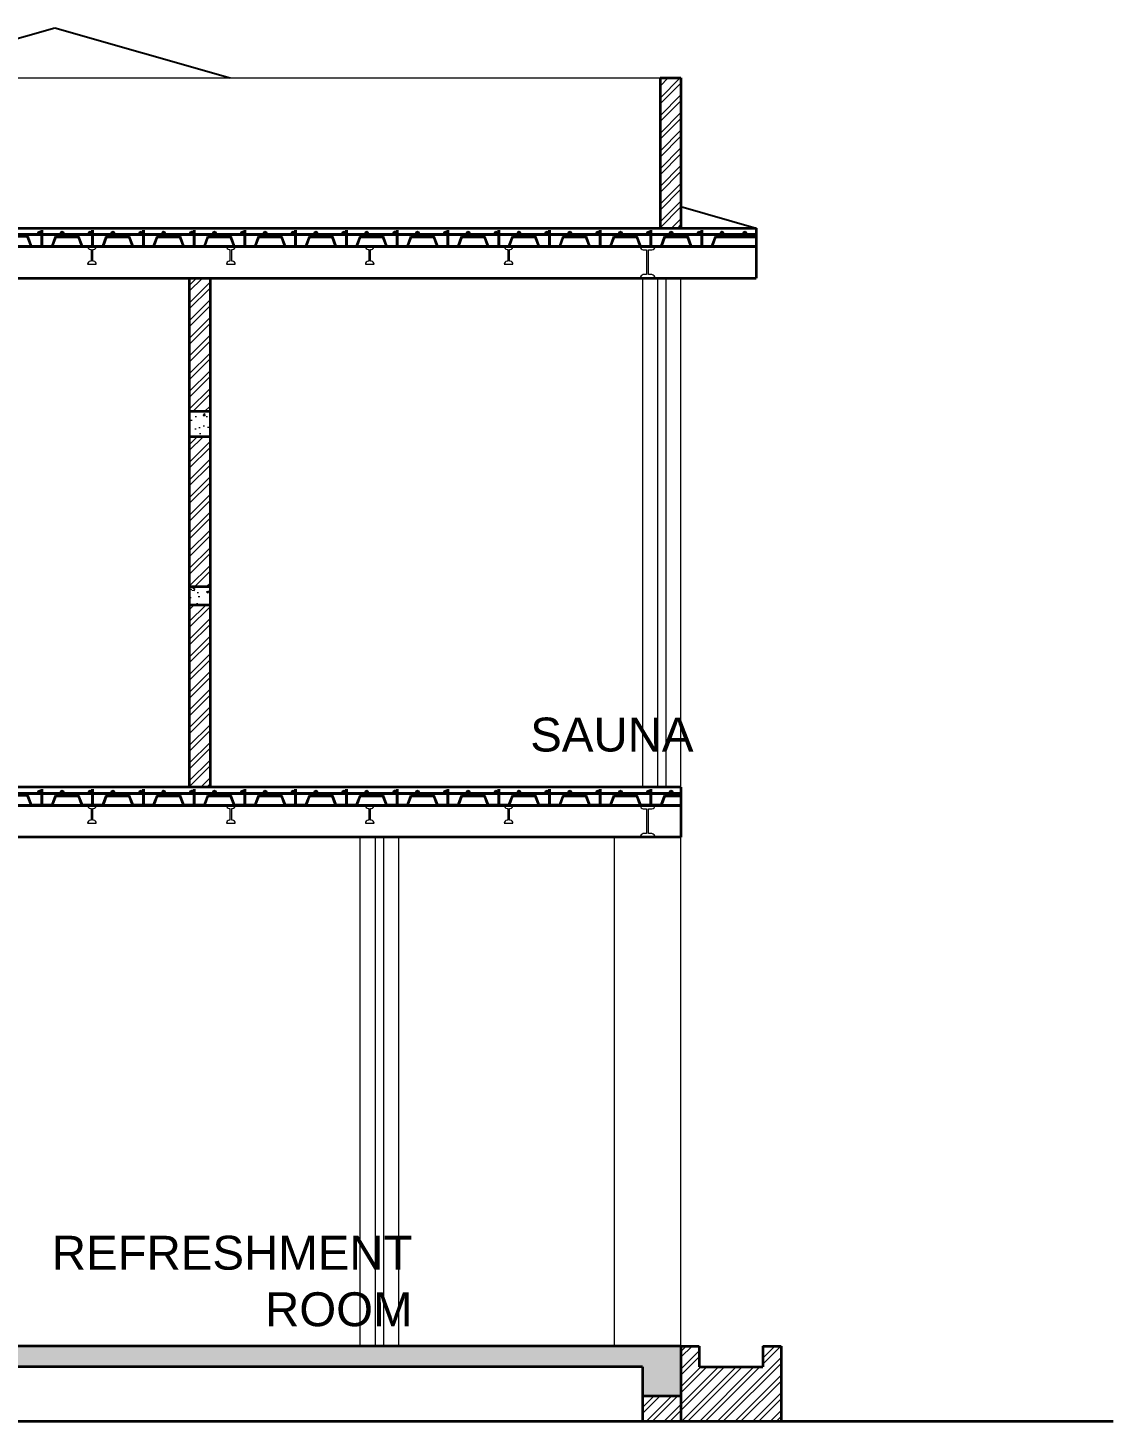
# Model space of a CAD drawing. Header units: millimetres. Extents: x 19543921 to 20171754, y -3528062 to -3222959.
# Drawn here: x 19625583 to 19632084, y -3308421 to -3300071 of the extents above; entities that cross this region are included whole.
import ezdxf

# ---------------------------------------------------------------- set-up
doc = ezdxf.new("R2010")
doc.units = ezdxf.units.MM
doc.header["$MEASUREMENT"] = 0
for name, color, linetype, lineweight in [('Dimension', 4, 'Continuous', 9), ('ele 2', 105, 'Continuous', 25), ('HACTH', 9, 'Continuous', 9), ('plate', 8, 'Continuous', 30), ('S-Trench', 47, 'Continuous', 40), ('SLAB SECTION', 253, 'Continuous', 40), ('Staircase', 6, 'Continuous', 13), ('steel post', 6, 'Continuous', 20), ('text', 142, 'Continuous', 9), ('wall', 1, 'Continuous', 35), ('Windows', 4, 'Continuous', 13)]:
    doc.layers.add(name, color=color, linetype=linetype, lineweight=lineweight)
doc.styles.add('ARAIL', font='arial.ttf')
pattern_1 = [(50, (-89478.37, -20090.48), (143.4520365, -12.550427), [15, -165]), (355, (-89478.37, -20090.48), (-27.7502667, 150.4384267), [12, -132]), (100.45144446, (-89466.42, -20091.52), (115.7017693, 137.8879982), [12.7480384, -140.2284224]), (46.1842, (-89478.37, -20050.48), (213.4482661, -33.1038562), [22.5, -247.5]), (96.6356355, (-89460.59, -20053.24), (186.9323891, 194.8237202), [19.1220684, -210.342752]), (351.184164, (-89478.37, -20050.48), (186.932389, 194.82372), [18, -198.0000002]), (21, (-89458.37, -20060.48), (119.3814104, -80.5237781), [15, -165]), (326, (-89458.37, -20060.48), (48.6630664, 145.030009), [12, -132]), (71.45144474, (-89448.43, -20067.19), (168.0444753, 64.5062306), [12.748038, -140.2284224]), (37.5, (-89478.375, -20090.48), (2.43197106, 66.57877077), [0, -130.4, 0, -134, 0, -132.5]), (7.5, (-89478.375, -20090.48), (52.6139075, 78.88234238), [0, -76.4, 0, -127.4, 0, -50.5]), (327.5, (-89522.975, -20090.48), (106.76448723, -4.51097435), [0, -50, 0, -156, 0, -207]), (317.5, (-89542.975, -20090.48), (116.63723387, 20.02099647), [0, -65, 0, -103.6, 0, -147])]
pattern_2 = [(45, (-89478.375, -20090.48), (-53.0330086, 53.0330086), []), (45, (-89443.02, -20090.48), (-53.0330086, 53.0330086), [])]

msp = doc.modelspace()

# ---------------------------------------------------------------- hatches: boundary and pattern name
at = {"layer": 'Dimension', "linetype": 'Continuous', "true_color": 0x939598}
h = msp.add_hatch(dxfattribs=at)
h.set_pattern_fill('ANSI31', color=252, scale=13.821639)
h.set_pattern_definition([(45, (6865718.4546, -2856512.4554), (-1.22167186986, 1.22167186986), [])])
h.paths.add_polyline_path([(19625642.3, -3301300.1, 1), (19625661.7, -3301300.1, 1)])
h = msp.add_hatch(dxfattribs=at)
h.set_pattern_fill('ANSI31', color=252, scale=13.821639)
h.set_pattern_definition([(45, (6865854.9045, -2856512.4554), (-1.22167186986, 1.22167186986), [])])
h.paths.add_polyline_path([(19625778.7, -3301300.1, 1), (19625798.1, -3301300.1, 1)])
h = msp.add_hatch(dxfattribs=at)
h.set_pattern_fill('ANSI31', color=252, scale=13.821639)
h.set_pattern_definition([(45, (6866022.4946, -2856512.4554), (-1.22167186986, 1.22167186986), [])])
h.paths.add_polyline_path([(19625946.3, -3301300.1, 1), (19625965.7, -3301300.1, 1)])
h = msp.add_hatch(dxfattribs=at)
h.set_pattern_fill('ANSI31', color=252, scale=13.821639)
h.set_pattern_definition([(45, (6866158.9446, -2856512.4554), (-1.22167186986, 1.22167186986), [])])
h.paths.add_polyline_path([(19626082.8, -3301300.1, 1), (19626102.2, -3301300.1, 1)])
h = msp.add_hatch(dxfattribs=at)
h.set_pattern_fill('ANSI31', color=252, scale=13.821639)
h.set_pattern_definition([(45, (6866326.5347, -2856512.4554), (-1.22167186986, 1.22167186986), [])])
h.paths.add_polyline_path([(19626250.3, -3301300.1, 1), (19626269.8, -3301300.1, 1)])
h = msp.add_hatch(dxfattribs=at)
h.set_pattern_fill('ANSI31', color=252, scale=13.821639)
h.set_pattern_definition([(45, (6866462.9847, -2856512.4554), (-1.22167186986, 1.22167186986), [])])
h.paths.add_polyline_path([(19626386.8, -3301300.1, 1), (19626406.2, -3301300.1, 1)])
h = msp.add_hatch(dxfattribs=at)
h.set_pattern_fill('ANSI31', color=252, scale=13.821639)
h.set_pattern_definition([(45, (6866630.5748, -2856512.4554), (-1.22167186986, 1.22167186986), [])])
h.paths.add_polyline_path([(19626554.4, -3301300.1, 1), (19626573.8, -3301300.1, 1)])
h = msp.add_hatch(dxfattribs=at)
h.set_pattern_fill('ANSI31', color=252, scale=13.821639)
h.set_pattern_definition([(45, (6866767.0247, -2856512.4554), (-1.22167186986, 1.22167186986), [])])
h.paths.add_polyline_path([(19626690.8, -3301300.1, 1), (19626710.2, -3301300.1, 1)])
h = msp.add_hatch(dxfattribs=at)
h.set_pattern_fill('ANSI31', color=252, scale=13.821639)
h.set_pattern_definition([(45, (6866934.6149, -2856512.4554), (-1.22167186986, 1.22167186986), [])])
h.paths.add_polyline_path([(19626858.4, -3301300.1, 1), (19626877.8, -3301300.1, 1)])
h = msp.add_hatch(dxfattribs=at)
h.set_pattern_fill('ANSI31', color=252, scale=13.821639)
h.set_pattern_definition([(45, (6867071.0648, -2856512.4554), (-1.22167186986, 1.22167186986), [])])
h.paths.add_polyline_path([(19626994.9, -3301300.1, 1), (19627014.3, -3301300.1, 1)])
h = msp.add_hatch(dxfattribs=at)
h.set_pattern_fill('ANSI31', color=252, scale=13.821639)
h.set_pattern_definition([(45, (6867238.655, -2856512.4554), (-1.22167186986, 1.22167186986), [])])
h.paths.add_polyline_path([(19627162.5, -3301300.1, 1), (19627181.9, -3301300.1, 1)])
h = msp.add_hatch(dxfattribs=at)
h.set_pattern_fill('ANSI31', color=252, scale=13.821639)
h.set_pattern_definition([(45, (6867375.105, -2856512.4554), (-1.22167186986, 1.22167186986), [])])
h.paths.add_polyline_path([(19627298.9, -3301300.1, 1), (19627318.3, -3301300.1, 1)])
h = msp.add_hatch(dxfattribs=at)
h.set_pattern_fill('ANSI31', color=252, scale=13.821639)
h.set_pattern_definition([(45, (6867542.695, -2856512.4554), (-1.22167186986, 1.22167186986), [])])
h.paths.add_polyline_path([(19627466.5, -3301300.1, 1), (19627485.9, -3301300.1, 1)])
h = msp.add_hatch(dxfattribs=at)
h.set_pattern_fill('ANSI31', color=252, scale=13.821639)
h.set_pattern_definition([(45, (6867679.145, -2856512.4554), (-1.22167186986, 1.22167186986), [])])
h.paths.add_polyline_path([(19627603, -3301300.1, 1), (19627622.4, -3301300.1, 1)])
h = msp.add_hatch(dxfattribs=at)
h.set_pattern_fill('ANSI31', color=252, scale=13.821639)
h.set_pattern_definition([(45, (6867846.7352, -2856512.4554), (-1.22167186986, 1.22167186986), [])])
h.paths.add_polyline_path([(19627770.5, -3301300.1, 1), (19627790, -3301300.1, 1)])
h = msp.add_hatch(dxfattribs=at)
h.set_pattern_fill('ANSI31', color=252, scale=13.821639)
h.set_pattern_definition([(45, (6867983.1851, -2856512.4554), (-1.22167186986, 1.22167186986), [])])
h.paths.add_polyline_path([(19627907, -3301300.1, 1), (19627926.4, -3301300.1, 1)])
h = msp.add_hatch(dxfattribs=at)
h.set_pattern_fill('ANSI31', color=252, scale=13.821639)
h.set_pattern_definition([(45, (6868150.7752, -2856512.4554), (-1.22167186986, 1.22167186986), [])])
h.paths.add_polyline_path([(19628074.6, -3301300.1, 1), (19628094, -3301300.1, 1)])
h = msp.add_hatch(dxfattribs=at)
h.set_pattern_fill('ANSI31', color=252, scale=13.821639)
h.set_pattern_definition([(45, (6868287.2252, -2856512.4554), (-1.22167186986, 1.22167186986), [])])
h.paths.add_polyline_path([(19628211, -3301300.1, 1), (19628230.4, -3301300.1, 1)])
h = msp.add_hatch(dxfattribs=at)
h.set_pattern_fill('ANSI31', color=252, scale=13.821639)
h.set_pattern_definition([(45, (6868454.8153, -2856512.4554), (-1.22167186986, 1.22167186986), [])])
h.paths.add_polyline_path([(19628378.6, -3301300.1, 1), (19628398, -3301300.1, 1)])
h = msp.add_hatch(dxfattribs=at)
h.set_pattern_fill('ANSI31', color=252, scale=13.821639)
h.set_pattern_definition([(45, (6868591.2653, -2856512.4554), (-1.22167186986, 1.22167186986), [])])
h.paths.add_polyline_path([(19628515.1, -3301300.1, 1), (19628534.5, -3301300.1, 1)])
h = msp.add_hatch(dxfattribs=at)
h.set_pattern_fill('ANSI31', color=252, scale=13.821639)
h.set_pattern_definition([(45, (6868758.8554, -2856512.4554), (-1.22167186986, 1.22167186986), [])])
h.paths.add_polyline_path([(19628682.7, -3301300.1, 1), (19628702.1, -3301300.1, 1)])
h = msp.add_hatch(dxfattribs=at)
h.set_pattern_fill('ANSI31', color=252, scale=13.821639)
h.set_pattern_definition([(45, (6868895.3053, -2856512.4554), (-1.22167186986, 1.22167186986), [])])
h.paths.add_polyline_path([(19628819.1, -3301300.1, 1), (19628838.5, -3301300.1, 1)])
h = msp.add_hatch(dxfattribs=at)
h.set_pattern_fill('ANSI31', color=252, scale=13.821639)
h.set_pattern_definition([(45, (6869062.8955, -2856512.4554), (-1.22167186986, 1.22167186986), [])])
h.paths.add_polyline_path([(19628986.7, -3301300.1, 1), (19629006.1, -3301300.1, 1)])
h = msp.add_hatch(dxfattribs=at)
h.set_pattern_fill('ANSI31', color=252, scale=13.821639)
h.set_pattern_definition([(45, (6869199.3454, -2856512.4554), (-1.22167186986, 1.22167186986), [])])
h.paths.add_polyline_path([(19629123.2, -3301300.1, 1), (19629142.6, -3301300.1, 1)])
h = msp.add_hatch(dxfattribs=at)
h.set_pattern_fill('ANSI31', color=252, scale=13.821639)
h.set_pattern_definition([(45, (6869366.9356, -2856512.4554), (-1.22167186986, 1.22167186986), [])])
h.paths.add_polyline_path([(19629290.7, -3301300.1, 1), (19629310.2, -3301300.1, 1)])
h = msp.add_hatch(dxfattribs=at)
h.set_pattern_fill('ANSI31', color=252, scale=13.821639)
h.set_pattern_definition([(45, (6869503.3855, -2856512.4554), (-1.22167186986, 1.22167186986), [])])
h.paths.add_polyline_path([(19629427.2, -3301300.1, 1), (19629446.6, -3301300.1, 1)])
h = msp.add_hatch(dxfattribs=at)
h.set_pattern_fill('ANSI31', color=252, scale=13.821639)
h.set_pattern_definition([(45, (6869670.9757, -2856512.4554), (-1.22167186986, 1.22167186986), [])])
h.paths.add_polyline_path([(19629594.8, -3301300.1, 1), (19629614.2, -3301300.1, 1)])
h = msp.add_hatch(dxfattribs=at)
h.set_pattern_fill('ANSI31', color=252, scale=13.821639)
h.set_pattern_definition([(45, (6869807.4256, -2856512.4554), (-1.22167186986, 1.22167186986), [])])
h.paths.add_polyline_path([(19629731.2, -3301300.1, 1), (19629750.6, -3301300.1, 1)])
h = msp.add_hatch(dxfattribs=at)
h.set_pattern_fill('ANSI31', color=252, scale=13.821639)
h.set_pattern_definition([(45, (6869943.8755, -2856512.4554), (-1.22167186986, 1.22167186986), [])])
h.paths.add_polyline_path([(19629867.7, -3301300.1, 1), (19629887.1, -3301300.1, 1)])
h = msp.add_hatch(dxfattribs=at)
h.set_pattern_fill('ANSI31', color=252, scale=13.821639)
h.set_pattern_definition([(45, (6865718.4546, -2859862.4554), (-1.22167186986, 1.22167186986), [])])
h.paths.add_polyline_path([(19625642.3, -3304650.1, 1), (19625661.7, -3304650.1, 1)])
h = msp.add_hatch(dxfattribs=at)
h.set_pattern_fill('ANSI31', color=252, scale=13.821639)
h.set_pattern_definition([(45, (6865854.9045, -2859862.4554), (-1.22167186986, 1.22167186986), [])])
h.paths.add_polyline_path([(19625778.7, -3304650.1, 1), (19625798.1, -3304650.1, 1)])
h = msp.add_hatch(dxfattribs=at)
h.set_pattern_fill('ANSI31', color=252, scale=13.821639)
h.set_pattern_definition([(45, (6866022.4946, -2859862.4554), (-1.22167186986, 1.22167186986), [])])
h.paths.add_polyline_path([(19625946.3, -3304650.1, 1), (19625965.7, -3304650.1, 1)])
h = msp.add_hatch(dxfattribs=at)
h.set_pattern_fill('ANSI31', color=252, scale=13.821639)
h.set_pattern_definition([(45, (6866158.9446, -2859862.4554), (-1.22167186986, 1.22167186986), [])])
h.paths.add_polyline_path([(19626082.8, -3304650.1, 1), (19626102.2, -3304650.1, 1)])
h = msp.add_hatch(dxfattribs=at)
h.set_pattern_fill('ANSI31', color=252, scale=13.821639)
h.set_pattern_definition([(45, (6866326.5347, -2859862.4554), (-1.22167186986, 1.22167186986), [])])
h.paths.add_polyline_path([(19626250.3, -3304650.1, 1), (19626269.8, -3304650.1, 1)])
h = msp.add_hatch(dxfattribs=at)
h.set_pattern_fill('ANSI31', color=252, scale=13.821639)
h.set_pattern_definition([(45, (6866462.9847, -2859862.4554), (-1.22167186986, 1.22167186986), [])])
h.paths.add_polyline_path([(19626386.8, -3304650.1, 1), (19626406.2, -3304650.1, 1)])
h = msp.add_hatch(dxfattribs=at)
h.set_pattern_fill('ANSI31', color=252, scale=13.821639)
h.set_pattern_definition([(45, (6866630.5748, -2859862.4554), (-1.22167186986, 1.22167186986), [])])
h.paths.add_polyline_path([(19626554.4, -3304650.1, 1), (19626573.8, -3304650.1, 1)])
h = msp.add_hatch(dxfattribs=at)
h.set_pattern_fill('ANSI31', color=252, scale=13.821639)
h.set_pattern_definition([(45, (6866767.0247, -2859862.4554), (-1.22167186986, 1.22167186986), [])])
h.paths.add_polyline_path([(19626690.8, -3304650.1, 1), (19626710.2, -3304650.1, 1)])
h = msp.add_hatch(dxfattribs=at)
h.set_pattern_fill('ANSI31', color=252, scale=13.821639)
h.set_pattern_definition([(45, (6866934.6149, -2859862.4554), (-1.22167186986, 1.22167186986), [])])
h.paths.add_polyline_path([(19626858.4, -3304650.1, 1), (19626877.8, -3304650.1, 1)])
h = msp.add_hatch(dxfattribs=at)
h.set_pattern_fill('ANSI31', color=252, scale=13.821639)
h.set_pattern_definition([(45, (6867071.0648, -2859862.4554), (-1.22167186986, 1.22167186986), [])])
h.paths.add_polyline_path([(19626994.9, -3304650.1, 1), (19627014.3, -3304650.1, 1)])
h = msp.add_hatch(dxfattribs=at)
h.set_pattern_fill('ANSI31', color=252, scale=13.821639)
h.set_pattern_definition([(45, (6867238.655, -2859862.4554), (-1.22167186986, 1.22167186986), [])])
h.paths.add_polyline_path([(19627162.5, -3304650.1, 1), (19627181.9, -3304650.1, 1)])
h = msp.add_hatch(dxfattribs=at)
h.set_pattern_fill('ANSI31', color=252, scale=13.821639)
h.set_pattern_definition([(45, (6867375.105, -2859862.4554), (-1.22167186986, 1.22167186986), [])])
h.paths.add_polyline_path([(19627298.9, -3304650.1, 1), (19627318.3, -3304650.1, 1)])
h = msp.add_hatch(dxfattribs=at)
h.set_pattern_fill('ANSI31', color=252, scale=13.821639)
h.set_pattern_definition([(45, (6867542.695, -2859862.4554), (-1.22167186986, 1.22167186986), [])])
h.paths.add_polyline_path([(19627466.5, -3304650.1, 1), (19627485.9, -3304650.1, 1)])
h = msp.add_hatch(dxfattribs=at)
h.set_pattern_fill('ANSI31', color=252, scale=13.821639)
h.set_pattern_definition([(45, (6867679.145, -2859862.4554), (-1.22167186986, 1.22167186986), [])])
h.paths.add_polyline_path([(19627603, -3304650.1, 1), (19627622.4, -3304650.1, 1)])
h = msp.add_hatch(dxfattribs=at)
h.set_pattern_fill('ANSI31', color=252, scale=13.821639)
h.set_pattern_definition([(45, (6867846.7352, -2859862.4554), (-1.22167186986, 1.22167186986), [])])
h.paths.add_polyline_path([(19627770.5, -3304650.1, 1), (19627790, -3304650.1, 1)])
h = msp.add_hatch(dxfattribs=at)
h.set_pattern_fill('ANSI31', color=252, scale=13.821639)
h.set_pattern_definition([(45, (6867983.1851, -2859862.4554), (-1.22167186986, 1.22167186986), [])])
h.paths.add_polyline_path([(19627907, -3304650.1, 1), (19627926.4, -3304650.1, 1)])
h = msp.add_hatch(dxfattribs=at)
h.set_pattern_fill('ANSI31', color=252, scale=13.821639)
h.set_pattern_definition([(45, (6868150.7752, -2859862.4554), (-1.22167186986, 1.22167186986), [])])
h.paths.add_polyline_path([(19628074.6, -3304650.1, 1), (19628094, -3304650.1, 1)])
h = msp.add_hatch(dxfattribs=at)
h.set_pattern_fill('ANSI31', color=252, scale=13.821639)
h.set_pattern_definition([(45, (6868287.2252, -2859862.4554), (-1.22167186986, 1.22167186986), [])])
h.paths.add_polyline_path([(19628211, -3304650.1, 1), (19628230.4, -3304650.1, 1)])
h = msp.add_hatch(dxfattribs=at)
h.set_pattern_fill('ANSI31', color=252, scale=13.821639)
h.set_pattern_definition([(45, (6868454.8153, -2859862.4554), (-1.22167186986, 1.22167186986), [])])
h.paths.add_polyline_path([(19628378.6, -3304650.1, 1), (19628398, -3304650.1, 1)])
h = msp.add_hatch(dxfattribs=at)
h.set_pattern_fill('ANSI31', color=252, scale=13.821639)
h.set_pattern_definition([(45, (6868591.2653, -2859862.4554), (-1.22167186986, 1.22167186986), [])])
h.paths.add_polyline_path([(19628515.1, -3304650.1, 1), (19628534.5, -3304650.1, 1)])
h = msp.add_hatch(dxfattribs=at)
h.set_pattern_fill('ANSI31', color=252, scale=13.821639)
h.set_pattern_definition([(45, (6868758.8554, -2859862.4554), (-1.22167186986, 1.22167186986), [])])
h.paths.add_polyline_path([(19628682.7, -3304650.1, 1), (19628702.1, -3304650.1, 1)])
h = msp.add_hatch(dxfattribs=at)
h.set_pattern_fill('ANSI31', color=252, scale=13.821639)
h.set_pattern_definition([(45, (6868895.3053, -2859862.4554), (-1.22167186986, 1.22167186986), [])])
h.paths.add_polyline_path([(19628819.1, -3304650.1, 1), (19628838.5, -3304650.1, 1)])
h = msp.add_hatch(dxfattribs=at)
h.set_pattern_fill('ANSI31', color=252, scale=13.821639)
h.set_pattern_definition([(45, (6869062.8955, -2859862.4554), (-1.22167186986, 1.22167186986), [])])
h.paths.add_polyline_path([(19628986.7, -3304650.1, 1), (19629006.1, -3304650.1, 1)])
h = msp.add_hatch(dxfattribs=at)
h.set_pattern_fill('ANSI31', color=252, scale=13.821639)
h.set_pattern_definition([(45, (6869199.3454, -2859862.4554), (-1.22167186986, 1.22167186986), [])])
h.paths.add_polyline_path([(19629123.2, -3304650.1, 1), (19629142.6, -3304650.1, 1)])
h = msp.add_hatch(dxfattribs=at)
h.set_pattern_fill('ANSI31', color=252, scale=13.821639)
h.set_pattern_definition([(45, (6869366.9356, -2859862.4554), (-1.22167186986, 1.22167186986), [])])
h.paths.add_polyline_path([(19629290.7, -3304650.1, 1), (19629310.2, -3304650.1, 1)])
h = msp.add_hatch(dxfattribs=at)
h.set_pattern_fill('ANSI31', color=252, scale=13.821639)
h.set_pattern_definition([(45, (6869503.3855, -2859862.4554), (-1.22167186986, 1.22167186986), [])])
h.paths.add_polyline_path([(19629427.2, -3304650.1, 1), (19629446.6, -3304650.1, 1)])
at = {"layer": 'HACTH', "linetype": 'Continuous', "ltscale": 1000}
h = msp.add_hatch(dxfattribs=at)
h.set_pattern_fill('ANSI32', color=0, scale=200)
h.set_pattern_definition(pattern_2)
h.paths.add_polyline_path([(19622224.6, -3306881.1), (19621994.6, -3306881.1), (19621994.6, -3307971.1), (19622224.6, -3307971.1)])
h.paths.add_polyline_path([(19622224.6, -3304921.1), (19622150.4, -3304921.1), (19621994.6, -3304921.1), (19621994.6, -3305721.1), (19622224.6, -3305721.1)])
h.paths.add_polyline_path([(19623849.6, -3304921.1), (19623724.6, -3304921.1), (19623724.6, -3305721.1), (19623849.6, -3305721.1)])
h.paths.add_polyline_path([(19623849.6, -3306881.1), (19623724.6, -3306881.1), (19623724.6, -3307971.1), (19623849.6, -3307971.1)])
h.paths.add_polyline_path([(19623849.6, -3305871.1), (19623724.6, -3305871.1), (19623724.6, -3306771.1), (19623849.6, -3306771.1)])
h.paths.add_polyline_path([(19625074.6, -3304921.1), (19624949.6, -3304921.1), (19624949.6, -3305721.1), (19625074.6, -3305721.1)])
h.paths.add_polyline_path([(19626674.7, -3301571.1), (19626549.7, -3301571.1), (19626549.7, -3302371.1), (19626674.7, -3302371.1)])
h.paths.add_polyline_path([(19626674.7, -3302521.1), (19626549.7, -3302521.1), (19626549.7, -3303421.1), (19626674.7, -3303421.1)])
h.paths.add_polyline_path([(19626674.7, -3303531.1), (19626549.7, -3303531.1), (19626549.7, -3304621.1), (19626674.7, -3304621.1)])
h.paths.add_polyline_path([(19625349.7, -3301571.1), (19625224.7, -3301571.1), (19625224.7, -3302371.1), (19625349.7, -3302371.1)])
h.paths.add_polyline_path([(19622224.6, -3301571.1), (19621994.6, -3301571.1), (19621994.6, -3302371.1), (19622224.6, -3302371.1)])
h.paths.add_polyline_path([(19629494.6, -3300371.1), (19629369.6, -3300371.1), (19629369.6, -3301271.1), (19629494.6, -3301271.1)])
h.paths.add_polyline_path([(19622119.6, -3300371.1), (19621994.6, -3300371.1), (19621994.6, -3301271.1), (19622119.6, -3301271.1)])
h.paths.add_polyline_path([(19630094.6, -3307971.1), (19629984.6, -3307971.1), (19629984.6, -3308096.1), (19629604.6, -3308096.1), (19629604.6, -3307971.1), (19629494.6, -3307971.1), (19629494.6, -3308421.1), (19630094.6, -3308421.1)])
h = msp.add_hatch(dxfattribs=at)
h.set_pattern_fill('AR-CONC', color=0, scale=20)
h.set_pattern_definition(pattern_1)
h.paths.add_polyline_path([(19626674.7, -3302371.1), (19626549.7, -3302371.1), (19626549.7, -3302521.1), (19626674.7, -3302521.1)])
h.paths.add_polyline_path([(19626674.7, -3303421.1), (19626549.7, -3303421.1), (19626549.7, -3303531.1), (19626674.7, -3303531.1)])
h = msp.add_hatch(dxfattribs=at)
h.set_pattern_fill('AR-CONC', color=0, scale=20)
h.set_pattern_definition(pattern_1)
h.paths.add_polyline_path([(19629494.6, -3307971.1), (19621994.6, -3307971.1), (19621994.6, -3308271.1), (19622224.6, -3308271.1), (19622224.6, -3308096.1), (19625034.7, -3308096.1), (19625034.7, -3308271.1), (19625264.7, -3308271.1), (19625264.7, -3308096.1), (19629264.6, -3308096.1), (19629264.6, -3308271.1), (19629494.6, -3308271.1)])
h = msp.add_hatch(dxfattribs=at)
h.set_pattern_fill('ANSI32', color=0, scale=200)
h.set_pattern_definition(pattern_2)
h.paths.add_polyline_path([(19622224.6, -3308271.1), (19621994.6, -3308271.1), (19621994.6, -3308421.1), (19622224.6, -3308421.1)])
h.paths.add_polyline_path([(19629494.6, -3308271.1), (19629264.6, -3308271.1), (19629264.6, -3308421.1), (19629494.6, -3308421.1)])

# ---------------------------------------------------------------- linework, layer by layer
at = {"layer": 'Dimension', "linetype": 'Continuous'}
for centre in [(19625652, -3301300.1), (19625788.4, -3301300.1), (19625956, -3301300.1), (19626092.5, -3301300.1), (19626260, -3301300.1), (19626396.5, -3301300.1), (19626564.1, -3301300.1), (19626700.5, -3301300.1), (19626868.1, -3301300.1), (19627004.6, -3301300.1), (19627172.2, -3301300.1), (19627308.6, -3301300.1), (19627476.2, -3301300.1), (19627612.7, -3301300.1), (19627780.2, -3301300.1), (19627916.7, -3301300.1), (19628084.3, -3301300.1), (19628220.7, -3301300.1), (19628388.3, -3301300.1), (19628524.8, -3301300.1), (19628692.4, -3301300.1), (19628828.8, -3301300.1), (19628996.4, -3301300.1), (19629132.9, -3301300.1), (19629300.4, -3301300.1), (19629436.9, -3301300.1), (19629604.5, -3301300.1), (19629740.9, -3301300.1), (19629877.4, -3301300.1), (19625652, -3304650.1), (19625788.4, -3304650.1), (19625956, -3304650.1), (19626092.5, -3304650.1), (19626260, -3304650.1), (19626396.5, -3304650.1), (19626564.1, -3304650.1), (19626700.5, -3304650.1), (19626868.1, -3304650.1), (19627004.6, -3304650.1), (19627172.2, -3304650.1), (19627308.6, -3304650.1), (19627476.2, -3304650.1), (19627612.7, -3304650.1), (19627780.2, -3304650.1), (19627916.7, -3304650.1), (19628084.3, -3304650.1), (19628220.7, -3304650.1), (19628388.3, -3304650.1), (19628524.8, -3304650.1), (19628692.4, -3304650.1), (19628828.8, -3304650.1), (19628996.4, -3304650.1), (19629132.9, -3304650.1), (19629300.4, -3304650.1), (19629436.9, -3304650.1)]:
    msp.add_circle(centre, 9.7, dxfattribs=at)
at = {"layer": 'ele 2', "linetype": 'Continuous', "ltscale": 1000}
for p, q in [((19624694.6, -3300371.1), (19625744.6, -3300071.1)), ((19625744.6, -3300071.1), (19626794.6, -3300371.1)), ((19629494.6, -3301142.5), (19629944.6, -3301271.1))]:
    msp.add_line(p, q, dxfattribs=at)
at = {"layer": 'HACTH', "linetype": 'Continuous', "ltscale": 1000}
msp.add_line((19627574.6, -3307971.1), (19627804.6, -3307971.1), dxfattribs=at)
at = {"layer": 'plate', "lineweight": 25, "ltscale": 0.125}
for p, q in [((19625602.5, -3301380.8), (19625581.9, -3301325.5)), ((19625731.5, -3301380.8), (19625752.1, -3301325.5)), ((19625752.1, -3301325.5), (19625885.9, -3301325.5)), ((19625906.5, -3301380.8), (19625885.9, -3301325.5)), ((19626035.5, -3301380.8), (19626056.1, -3301325.5)), ((19626056.1, -3301325.5), (19626189.9, -3301325.5)), ((19626210.6, -3301380.8), (19626189.9, -3301325.5)), ((19626339.6, -3301380.8), (19626360.2, -3301325.5)), ((19626360.2, -3301325.5), (19626494, -3301325.5)), ((19626514.6, -3301380.8), (19626494, -3301325.5)), ((19626643.6, -3301380.8), (19626664.2, -3301325.5)), ((19626664.2, -3301325.5), (19626798, -3301325.5)), ((19626818.7, -3301380.8), (19626798, -3301325.5)), ((19626947.6, -3301380.8), (19626968.3, -3301325.5)), ((19626968.3, -3301325.5), (19627102.1, -3301325.5)), ((19627122.7, -3301380.8), (19627102.1, -3301325.5)), ((19627251.7, -3301380.8), (19627272.3, -3301325.5)), ((19627272.3, -3301325.5), (19627406.1, -3301325.5)), ((19627426.7, -3301380.8), (19627406.1, -3301325.5)), ((19627555.7, -3301380.8), (19627576.3, -3301325.5)), ((19627576.3, -3301325.5), (19627710.1, -3301325.5)), ((19627730.8, -3301380.8), (19627710.1, -3301325.5)), ((19627859.8, -3301380.8), (19627880.4, -3301325.5)), ((19627880.4, -3301325.5), (19628014.2, -3301325.5)), ((19628034.8, -3301380.8), (19628014.2, -3301325.5)), ((19628163.8, -3301380.8), (19628184.4, -3301325.5)), ((19628184.4, -3301325.5), (19628318.2, -3301325.5)), ((19628338.9, -3301380.8), (19628318.2, -3301325.5)), ((19628467.8, -3301380.8), (19628488.5, -3301325.5)), ((19628488.5, -3301325.5), (19628622.3, -3301325.5)), ((19628642.9, -3301380.8), (19628622.3, -3301325.5)), ((19628771.9, -3301380.8), (19628792.5, -3301325.5)), ((19628792.5, -3301325.5), (19628926.3, -3301325.5)), ((19628946.9, -3301380.8), (19628926.3, -3301325.5)), ((19629075.9, -3301380.8), (19629096.5, -3301325.5)), ((19629096.5, -3301325.5), (19629230.3, -3301325.5)), ((19629251, -3301380.8), (19629230.3, -3301325.5)), ((19629380, -3301380.8), (19629400.6, -3301325.5)), ((19629400.6, -3301325.5), (19629534.4, -3301325.5)), ((19629555, -3301380.8), (19629534.4, -3301325.5)), ((19629684, -3301380.8), (19629704.6, -3301325.5)), ((19629704.6, -3301325.5), (19629944.6, -3301325.5)), ((19625602.5, -3301380.8), (19625731.5, -3301380.8)), ((19625906.5, -3301380.8), (19626035.5, -3301380.8)), ((19626210.6, -3301380.8), (19626339.6, -3301380.8)), ((19626514.6, -3301380.8), (19626643.6, -3301380.8)), ((19626818.7, -3301380.8), (19626947.6, -3301380.8)), ((19627122.7, -3301380.8), (19627251.7, -3301380.8)), ((19627426.7, -3301380.8), (19627555.7, -3301380.8)), ((19627730.8, -3301380.8), (19627859.8, -3301380.8)), ((19628034.8, -3301380.8), (19628163.8, -3301380.8)), ((19628338.9, -3301380.8), (19628467.8, -3301380.8)), ((19628642.9, -3301380.8), (19628771.9, -3301380.8)), ((19628946.9, -3301380.8), (19629075.9, -3301380.8)), ((19629251, -3301380.8), (19629380, -3301380.8)), ((19629555, -3301380.8), (19629684, -3301380.8)), ((19625602.5, -3304730.8), (19625581.9, -3304675.5)), ((19625731.5, -3304730.8), (19625752.1, -3304675.5)), ((19625752.1, -3304675.5), (19625885.9, -3304675.5)), ((19625906.5, -3304730.8), (19625885.9, -3304675.5)), ((19626035.5, -3304730.8), (19626056.1, -3304675.5)), ((19626056.1, -3304675.5), (19626189.9, -3304675.5)), ((19626210.6, -3304730.8), (19626189.9, -3304675.5)), ((19626339.6, -3304730.8), (19626360.2, -3304675.5)), ((19626360.2, -3304675.5), (19626494, -3304675.5)), ((19626514.6, -3304730.8), (19626494, -3304675.5)), ((19626643.6, -3304730.8), (19626664.2, -3304675.5)), ((19626664.2, -3304675.5), (19626798, -3304675.5)), ((19626818.7, -3304730.8), (19626798, -3304675.5)), ((19626947.6, -3304730.8), (19626968.3, -3304675.5)), ((19626968.3, -3304675.5), (19627102.1, -3304675.5)), ((19627122.7, -3304730.8), (19627102.1, -3304675.5)), ((19627251.7, -3304730.8), (19627272.3, -3304675.5)), ((19627272.3, -3304675.5), (19627406.1, -3304675.5)), ((19627426.7, -3304730.8), (19627406.1, -3304675.5)), ((19627555.7, -3304730.8), (19627576.3, -3304675.5)), ((19627576.3, -3304675.5), (19627710.1, -3304675.5)), ((19627730.8, -3304730.8), (19627710.1, -3304675.5)), ((19627859.8, -3304730.8), (19627880.4, -3304675.5)), ((19627880.4, -3304675.5), (19628014.2, -3304675.5)), ((19628034.8, -3304730.8), (19628014.2, -3304675.5)), ((19628163.8, -3304730.8), (19628184.4, -3304675.5)), ((19628184.4, -3304675.5), (19628318.2, -3304675.5)), ((19628338.9, -3304730.8), (19628318.2, -3304675.5)), ((19628467.8, -3304730.8), (19628488.5, -3304675.5)), ((19628488.5, -3304675.5), (19628622.3, -3304675.5)), ((19628642.9, -3304730.8), (19628622.3, -3304675.5)), ((19628771.9, -3304730.8), (19628792.5, -3304675.5)), ((19628792.5, -3304675.5), (19628926.3, -3304675.5)), ((19628946.9, -3304730.8), (19628926.3, -3304675.5)), ((19629075.9, -3304730.8), (19629096.5, -3304675.5)), ((19629096.5, -3304675.5), (19629230.3, -3304675.5)), ((19629251, -3304730.8), (19629230.3, -3304675.5)), ((19629380, -3304730.8), (19629400.6, -3304675.5)), ((19629400.6, -3304675.5), (19629494.6, -3304675.5)), ((19625602.5, -3304730.8), (19625731.5, -3304730.8)), ((19625906.5, -3304730.8), (19626035.5, -3304730.8)), ((19626210.6, -3304730.8), (19626339.6, -3304730.8)), ((19626514.6, -3304730.8), (19626643.6, -3304730.8)), ((19626818.7, -3304730.8), (19626947.6, -3304730.8)), ((19627122.7, -3304730.8), (19627251.7, -3304730.8)), ((19627426.7, -3304730.8), (19627555.7, -3304730.8)), ((19627730.8, -3304730.8), (19627859.8, -3304730.8)), ((19628034.8, -3304730.8), (19628163.8, -3304730.8)), ((19628338.9, -3304730.8), (19628467.8, -3304730.8)), ((19628642.9, -3304730.8), (19628771.9, -3304730.8)), ((19628946.9, -3304730.8), (19629075.9, -3304730.8)), ((19629251, -3304730.8), (19629380, -3304730.8))]:
    msp.add_line(p, q, dxfattribs=at)
at = {"layer": 'S-Trench', "color": 3}
for p, q in [((19621544.6, -3301309.8), (19629944.6, -3301309.8)), ((19621544.6, -3301380.8), (19629944.6, -3301380.8)), ((19621994.6, -3304659.8), (19629494.6, -3304659.8)), ((19621994.6, -3304730.8), (19629494.6, -3304730.8))]:
    msp.add_line(p, q, dxfattribs=at)
at = {"layer": 'S-Trench'}
for p, q in [((19625667, -3301380.8), (19625667, -3301284)), ((19625971, -3301380.8), (19625971, -3301284)), ((19626275.1, -3301380.8), (19626275.1, -3301284)), ((19626579.1, -3301380.8), (19626579.1, -3301284)), ((19626883.1, -3301380.8), (19626883.1, -3301284)), ((19627187.2, -3301380.8), (19627187.2, -3301284)), ((19627491.2, -3301380.8), (19627491.2, -3301284)), ((19627795.3, -3301380.8), (19627795.3, -3301284)), ((19628099.3, -3301380.8), (19628099.3, -3301284)), ((19628403.3, -3301380.8), (19628403.3, -3301284)), ((19628707.4, -3301380.8), (19628707.4, -3301284)), ((19629011.4, -3301380.8), (19629011.4, -3301284)), ((19629315.5, -3301380.8), (19629315.5, -3301284)), ((19629619.5, -3301380.8), (19629619.5, -3301284)), ((19625667, -3304730.8), (19625667, -3304634)), ((19625971, -3304730.8), (19625971, -3304634)), ((19626275.1, -3304730.8), (19626275.1, -3304634)), ((19626579.1, -3304730.8), (19626579.1, -3304634)), ((19626883.1, -3304730.8), (19626883.1, -3304634)), ((19627187.2, -3304730.8), (19627187.2, -3304634)), ((19627491.2, -3304730.8), (19627491.2, -3304634)), ((19627795.3, -3304730.8), (19627795.3, -3304634)), ((19628099.3, -3304730.8), (19628099.3, -3304634)), ((19628403.3, -3304730.8), (19628403.3, -3304634)), ((19628707.4, -3304730.8), (19628707.4, -3304634)), ((19629011.4, -3304730.8), (19629011.4, -3304634)), ((19629315.5, -3304730.8), (19629315.5, -3304634))]:
    msp.add_line(p, q, dxfattribs=at)
at = {"layer": 'SLAB SECTION', "lineweight": 25, "ltscale": 0.125}
for p, q in [((19625445, -3301321.1), (19625584.9, -3301321.1)), ((19625605.6, -3301376.4), (19625584.9, -3301321.1)), ((19625728.4, -3301376.4), (19625749, -3301321.1)), ((19625749, -3301321.1), (19625889, -3301321.1)), ((19625909.6, -3301376.4), (19625889, -3301321.1)), ((19626032.4, -3301376.4), (19626053.1, -3301321.1)), ((19626053.1, -3301321.1), (19626193, -3301321.1)), ((19626213.6, -3301376.4), (19626193, -3301321.1)), ((19626336.5, -3301376.4), (19626357.1, -3301321.1)), ((19626357.1, -3301321.1), (19626497.1, -3301321.1)), ((19626517.7, -3301376.4), (19626497.1, -3301321.1)), ((19626640.5, -3301376.4), (19626661.2, -3301321.1)), ((19626661.2, -3301321.1), (19626801.1, -3301321.1)), ((19626821.7, -3301376.4), (19626801.1, -3301321.1)), ((19626944.6, -3301376.4), (19626965.2, -3301321.1)), ((19626965.2, -3301321.1), (19627105.1, -3301321.1)), ((19627125.8, -3301376.4), (19627105.1, -3301321.1)), ((19627248.6, -3301376.4), (19627269.2, -3301321.1)), ((19627269.2, -3301321.1), (19627409.2, -3301321.1)), ((19627429.8, -3301376.4), (19627409.2, -3301321.1)), ((19627552.6, -3301376.4), (19627573.3, -3301321.1)), ((19627573.3, -3301321.1), (19627713.2, -3301321.1)), ((19627733.8, -3301376.4), (19627713.2, -3301321.1)), ((19627856.7, -3301376.4), (19627877.3, -3301321.1)), ((19627877.3, -3301321.1), (19628017.3, -3301321.1)), ((19628037.9, -3301376.4), (19628017.3, -3301321.1)), ((19628160.7, -3301376.4), (19628181.4, -3301321.1)), ((19628181.4, -3301321.1), (19628321.3, -3301321.1)), ((19628341.9, -3301376.4), (19628321.3, -3301321.1)), ((19628464.8, -3301376.4), (19628485.4, -3301321.1)), ((19628485.4, -3301321.1), (19628625.3, -3301321.1)), ((19628646, -3301376.4), (19628625.3, -3301321.1)), ((19628768.8, -3301376.4), (19628789.4, -3301321.1)), ((19628789.4, -3301321.1), (19628929.4, -3301321.1)), ((19628950, -3301376.4), (19628929.4, -3301321.1)), ((19629072.8, -3301376.4), (19629093.5, -3301321.1)), ((19629093.5, -3301321.1), (19629233.4, -3301321.1)), ((19629254, -3301376.4), (19629233.4, -3301321.1)), ((19629376.9, -3301376.4), (19629397.5, -3301321.1)), ((19629397.5, -3301321.1), (19629537.5, -3301321.1)), ((19629558.1, -3301376.4), (19629537.5, -3301321.1)), ((19629680.9, -3301376.4), (19629701.6, -3301321.1)), ((19629701.6, -3301321.1), (19629944.6, -3301321.1)), ((19625605.6, -3301376.4), (19625728.4, -3301376.4)), ((19625909.6, -3301376.4), (19626032.4, -3301376.4)), ((19626213.6, -3301376.4), (19626336.5, -3301376.4)), ((19626517.7, -3301376.4), (19626640.5, -3301376.4)), ((19626821.7, -3301376.4), (19626944.6, -3301376.4)), ((19627125.8, -3301376.4), (19627248.6, -3301376.4)), ((19627429.8, -3301376.4), (19627552.6, -3301376.4)), ((19627733.8, -3301376.4), (19627856.7, -3301376.4)), ((19628037.9, -3301376.4), (19628160.7, -3301376.4)), ((19628341.9, -3301376.4), (19628464.8, -3301376.4)), ((19628646, -3301376.4), (19628768.8, -3301376.4)), ((19628950, -3301376.4), (19629072.8, -3301376.4)), ((19629254, -3301376.4), (19629376.9, -3301376.4)), ((19629558.1, -3301376.4), (19629680.9, -3301376.4)), ((19625445, -3304671.1), (19625584.9, -3304671.1)), ((19625605.6, -3304726.4), (19625584.9, -3304671.1)), ((19625728.4, -3304726.4), (19625749, -3304671.1)), ((19625749, -3304671.1), (19625889, -3304671.1)), ((19625909.6, -3304726.4), (19625889, -3304671.1)), ((19626032.4, -3304726.4), (19626053.1, -3304671.1)), ((19626053.1, -3304671.1), (19626193, -3304671.1)), ((19626213.6, -3304726.4), (19626193, -3304671.1)), ((19626336.5, -3304726.4), (19626357.1, -3304671.1)), ((19626357.1, -3304671.1), (19626497.1, -3304671.1)), ((19626517.7, -3304726.4), (19626497.1, -3304671.1)), ((19626640.5, -3304726.4), (19626661.2, -3304671.1)), ((19626661.2, -3304671.1), (19626801.1, -3304671.1)), ((19626821.7, -3304726.4), (19626801.1, -3304671.1)), ((19626944.6, -3304726.4), (19626965.2, -3304671.1)), ((19626965.2, -3304671.1), (19627105.1, -3304671.1)), ((19627125.8, -3304726.4), (19627105.1, -3304671.1)), ((19627248.6, -3304726.4), (19627269.2, -3304671.1)), ((19627269.2, -3304671.1), (19627409.2, -3304671.1)), ((19627429.8, -3304726.4), (19627409.2, -3304671.1)), ((19627552.6, -3304726.4), (19627573.3, -3304671.1)), ((19627573.3, -3304671.1), (19627713.2, -3304671.1)), ((19627733.8, -3304726.4), (19627713.2, -3304671.1)), ((19627856.7, -3304726.4), (19627877.3, -3304671.1)), ((19627877.3, -3304671.1), (19628017.3, -3304671.1)), ((19628037.9, -3304726.4), (19628017.3, -3304671.1)), ((19628160.7, -3304726.4), (19628181.4, -3304671.1)), ((19628181.4, -3304671.1), (19628321.3, -3304671.1)), ((19628341.9, -3304726.4), (19628321.3, -3304671.1)), ((19628464.8, -3304726.4), (19628485.4, -3304671.1)), ((19628485.4, -3304671.1), (19628625.3, -3304671.1)), ((19628646, -3304726.4), (19628625.3, -3304671.1)), ((19628768.8, -3304726.4), (19628789.4, -3304671.1)), ((19628789.4, -3304671.1), (19628929.4, -3304671.1)), ((19628950, -3304726.4), (19628929.4, -3304671.1)), ((19629072.8, -3304726.4), (19629093.5, -3304671.1)), ((19629093.5, -3304671.1), (19629233.4, -3304671.1)), ((19629254, -3304726.4), (19629233.4, -3304671.1)), ((19629376.9, -3304726.4), (19629397.5, -3304671.1)), ((19629397.5, -3304671.1), (19629494.6, -3304671.1)), ((19625605.6, -3304726.4), (19625728.4, -3304726.4)), ((19625909.6, -3304726.4), (19626032.4, -3304726.4)), ((19626213.6, -3304726.4), (19626336.5, -3304726.4)), ((19626517.7, -3304726.4), (19626640.5, -3304726.4)), ((19626821.7, -3304726.4), (19626944.6, -3304726.4)), ((19627125.8, -3304726.4), (19627248.6, -3304726.4)), ((19627429.8, -3304726.4), (19627552.6, -3304726.4)), ((19627733.8, -3304726.4), (19627856.7, -3304726.4)), ((19628037.9, -3304726.4), (19628160.7, -3304726.4)), ((19628341.9, -3304726.4), (19628464.8, -3304726.4)), ((19628646, -3304726.4), (19628768.8, -3304726.4)), ((19628950, -3304726.4), (19629072.8, -3304726.4)), ((19629254, -3304726.4), (19629376.9, -3304726.4))]:
    msp.add_line(p, q, dxfattribs=at)
at = {"layer": 'Staircase', "linetype": 'Continuous', "ltscale": 1000}
for p, q in [((19621994.6, -3300371.1), (19629369.6, -3300371.1)), ((19629094.8, -3304921.1), (19629094.8, -3307971.1)), ((19629494.6, -3307971.1), (19629494.6, -3304921.1))]:
    msp.add_line(p, q, dxfattribs=at)
at = {"layer": 'steel post', "ltscale": 0.125}
for p, q in [((19629339.1, -3301380.8), (19629250.5, -3301380.8)), ((19629269.4, -3301402.1), (19629288.7, -3301402.1)), ((19629288.7, -3301402.1), (19629288.7, -3301550)), ((19629300.9, -3301550), (19629300.9, -3301402.1)), ((19629300.9, -3301402.1), (19629320.2, -3301402.1)), ((19629250.5, -3301571.3), (19629339.1, -3301571.3)), ((19629288.7, -3301550), (19629269.4, -3301550)), ((19629320.2, -3301550), (19629300.9, -3301550)), ((19629339.1, -3304730.8), (19629250.5, -3304730.8)), ((19629269.4, -3304752.1), (19629288.7, -3304752.1)), ((19629288.7, -3304752.1), (19629288.7, -3304900)), ((19629300.9, -3304900), (19629300.9, -3304752.1)), ((19629300.9, -3304752.1), (19629320.2, -3304752.1)), ((19629250.5, -3304921.3), (19629339.1, -3304921.3)), ((19629288.7, -3304900), (19629269.4, -3304900)), ((19629320.2, -3304900), (19629300.9, -3304900))]:
    msp.add_line(p, q, dxfattribs=at)
for points in [[(19625993.3, -3301380.8), (19625941.4, -3301380.8, 0.386921), (19625957.7, -3301399.1), (19625962.2, -3301399.1), (19625962.2, -3301469.8), (19625957.7, -3301469.8, 0.386921), (19625941.4, -3301488.1), (19625993.3, -3301488.1, 0.386921), (19625977.1, -3301469.8), (19625972.6, -3301469.8), (19625972.6, -3301399.1), (19625977.1, -3301399.1, 0.386921)], [(19626825.2, -3301380.8), (19626773.3, -3301380.8, 0.386921), (19626789.6, -3301399.1), (19626794, -3301399.1), (19626794, -3301469.8), (19626789.6, -3301469.8, 0.386921), (19626773.3, -3301488.1), (19626825.2, -3301488.1, 0.386921), (19626808.9, -3301469.8), (19626804.5, -3301469.8), (19626804.5, -3301399.1), (19626808.9, -3301399.1, 0.386921)], [(19627657, -3301380.8), (19627605.2, -3301380.8, 0.386921), (19627621.4, -3301399.1), (19627625.9, -3301399.1), (19627625.9, -3301469.8), (19627621.4, -3301469.8, 0.386921), (19627605.2, -3301488.1), (19627657, -3301488.1, 0.386921), (19627640.8, -3301469.8), (19627636.3, -3301469.8), (19627636.3, -3301399.1), (19627640.8, -3301399.1, 0.386921)], [(19628488.9, -3301380.8), (19628437, -3301380.8, 0.386921), (19628453.3, -3301399.1), (19628457.7, -3301399.1), (19628457.7, -3301469.8), (19628453.3, -3301469.8, 0.386921), (19628437, -3301488.1), (19628488.9, -3301488.1, 0.386921), (19628472.6, -3301469.8), (19628468.2, -3301469.8), (19628468.2, -3301399.1), (19628472.6, -3301399.1, 0.386921)], [(19625993.3, -3304730.8), (19625941.4, -3304730.8, 0.386921), (19625957.7, -3304749.1), (19625962.2, -3304749.1), (19625962.2, -3304819.8), (19625957.7, -3304819.8, 0.386921), (19625941.4, -3304838.1), (19625993.3, -3304838.1, 0.386921), (19625977.1, -3304819.8), (19625972.6, -3304819.8), (19625972.6, -3304749.1), (19625977.1, -3304749.1, 0.386921)], [(19626825.2, -3304730.8), (19626773.3, -3304730.8, 0.386921), (19626789.6, -3304749.1), (19626794, -3304749.1), (19626794, -3304819.8), (19626789.6, -3304819.8, 0.386921), (19626773.3, -3304838.1), (19626825.2, -3304838.1, 0.386921), (19626808.9, -3304819.8), (19626804.5, -3304819.8), (19626804.5, -3304749.1), (19626808.9, -3304749.1, 0.386921)], [(19627657, -3304730.8), (19627605.2, -3304730.8, 0.386921), (19627621.4, -3304749.1), (19627625.9, -3304749.1), (19627625.9, -3304819.8), (19627621.4, -3304819.8, 0.386921), (19627605.2, -3304838.1), (19627657, -3304838.1, 0.386921), (19627640.8, -3304819.8), (19627636.3, -3304819.8), (19627636.3, -3304749.1), (19627640.8, -3304749.1, 0.386921)], [(19628488.9, -3304730.8), (19628437, -3304730.8, 0.386921), (19628453.3, -3304749.1), (19628457.7, -3304749.1), (19628457.7, -3304819.8), (19628453.3, -3304819.8, 0.386921), (19628437, -3304838.1), (19628488.9, -3304838.1, 0.386921), (19628472.6, -3304819.8), (19628468.2, -3304819.8), (19628468.2, -3304749.1), (19628472.6, -3304749.1, 0.386921)]]:
    msp.add_lwpolyline(points, format="xyb", close=True, dxfattribs=at)
for centre, start, end in [((19629271.6, -3301381), 179.30862, 263.91855), ((19629318, -3301381), 276.08145, 0.69138), ((19629271.6, -3301571.1), 96.08145, 180.69138), ((19629318, -3301571.1), 359.30862, 83.91855), ((19629271.6, -3304731), 179.30862, 263.91855), ((19629318, -3304731), 276.08145, 0.69138), ((19629271.6, -3304921.1), 96.08145, 180.69138), ((19629318, -3304921.1), 359.30862, 83.91855)]:
    msp.add_arc(centre, 21.1, start, end, dxfattribs=at)
at = {"layer": 'wall', "linetype": 'Continuous', "ltscale": 1000}
for p, q in [((19629369.6, -3300371.1), (19629369.6, -3301271.1)), ((19629369.6, -3300371.1), (19629494.6, -3300371.1)), ((19629494.6, -3300371.1), (19629494.6, -3301271.1)), ((19621544.6, -3301271.1), (19629944.6, -3301271.1)), ((19629944.6, -3301271.1), (19629944.6, -3301571.1)), ((19621544.6, -3301571.1), (19629944.6, -3301571.1)), ((19626549.7, -3301571.1), (19626549.7, -3304621.1)), ((19626674.7, -3301571.1), (19626674.7, -3304621.1)), ((19626674.7, -3302371.1), (19626549.7, -3302371.1)), ((19626674.7, -3302521.1), (19626549.7, -3302521.1)), ((19626674.7, -3303421.1), (19626549.7, -3303421.1)), ((19626674.7, -3303531.1), (19626549.7, -3303531.1)), ((19629494.6, -3304621.1), (19621994.6, -3304621.1)), ((19629494.6, -3304621.1), (19629494.6, -3304921.1)), ((19629494.6, -3304921.1), (19621994.6, -3304921.1)), ((19629494.6, -3307971.1), (19621994.6, -3307971.1)), ((19629494.6, -3307971.1), (19629494.6, -3308421.1)), ((19629494.6, -3307971.1), (19629604.6, -3307971.1)), ((19629604.6, -3307971.1), (19629604.6, -3308096.1)), ((19629984.6, -3307971.1), (19629984.6, -3308096.1)), ((19629984.6, -3307971.1), (19630094.6, -3307971.1)), ((19630094.6, -3307971.1), (19630094.6, -3308421.1)), ((19629264.6, -3308096.1), (19625264.7, -3308096.1)), ((19629264.6, -3308096.1), (19629264.6, -3308271.1)), ((19629604.6, -3308096.1), (19629984.6, -3308096.1)), ((19629494.6, -3308271.1), (19629264.6, -3308271.1)), ((19629264.6, -3308271.1), (19629264.6, -3308421.1)), ((19619077.3, -3308421.1), (19632083.6, -3308421.1))]:
    msp.add_line(p, q, dxfattribs=at)
at = {"layer": 'Windows', "linetype": 'Continuous', "ltscale": 1000}
for p, q in [((19629264.7, -3301571.1), (19629264.7, -3304621.1)), ((19629494.6, -3304621.1), (19629494.6, -3301571.1)), ((19627574.6, -3307971.1), (19627574.6, -3304921.1)), ((19627804.6, -3307971.1), (19627804.6, -3304921.1))]:
    msp.add_line(p, q, dxfattribs=at)
at = {"layer": 'Windows', "ltscale": 1000}
for p, q in [((19629354.7, -3301571.1), (19629354.7, -3304621.1)), ((19629404.7, -3301571.1), (19629404.7, -3304621.1)), ((19627664.6, -3307971.1), (19627664.6, -3304921.1)), ((19627714.6, -3307971.1), (19627714.6, -3304921.1))]:
    msp.add_line(p, q, dxfattribs=at)

# ---------------------------------------------------------------- texts
at = {"layer": 'text', "ltscale": 7, "char_height": 203.2, "attachment_point": 3, "style": 'ARAIL'}
for s, insert in [('SAUNA ', (19629570.2, -3304204.7)), ('REFRESHMENT \\PROOM', (19627887.2, -3307310.2))]:
    msp.add_mtext_dynamic_manual_height_columns(s, width=3155.972, gutter_width=40, heights=[570.7], dxfattribs=dict(at, insert=insert))

doc.saveas('drawing.dxf')
